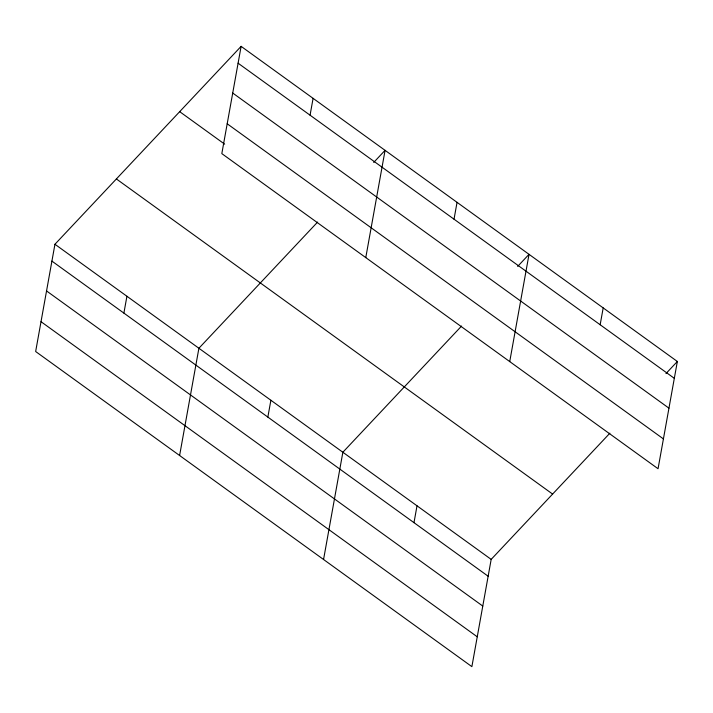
<?xml version="1.0" encoding="UTF-8"?>
<svg xmlns="http://www.w3.org/2000/svg" width="713" height="713" viewBox="0 0 713 713"><rect width="100%" height="100%" fill="white"/><g stroke="black" fill="none" stroke-linecap="round" stroke-linejoin="round"><path stroke-width="1.07" d="M241.119 46.354L221.823 153.616L658.054 468.735L677.35 361.482L241.119 46.354L54.946 244.265L35.65 351.518L471.881 666.646L491.177 559.384L609.882 433.192M123.893 313.105L126.923 296.26M179.605 455.509L198.9 348.256L317.615 222.064M310.066 115.194L313.096 98.349M267.847 417.096L270.887 400.251M365.778 257.607L385.073 150.345L373.701 162.439M323.559 559.5L342.864 452.247L461.569 326.055M454.021 219.185L457.051 202.34M413.986 522.665L417.016 505.811M509.733 361.598L529.028 254.336L517.656 266.43M600.159 324.754L603.189 307.909M665.969 373.576L677.35 361.482M238.089 63.199L674.32 378.327M232.723 93.038L668.954 408.166M227.189 123.777L663.42 438.905M179.685 111.665L224.666 144.16M116.388 178.954L552.611 494.073M54.946 244.265L491.177 559.384M51.915 261.11L488.147 576.229M46.55 290.949L482.781 606.068M41.015 321.688L477.247 636.807"/></g></svg>
